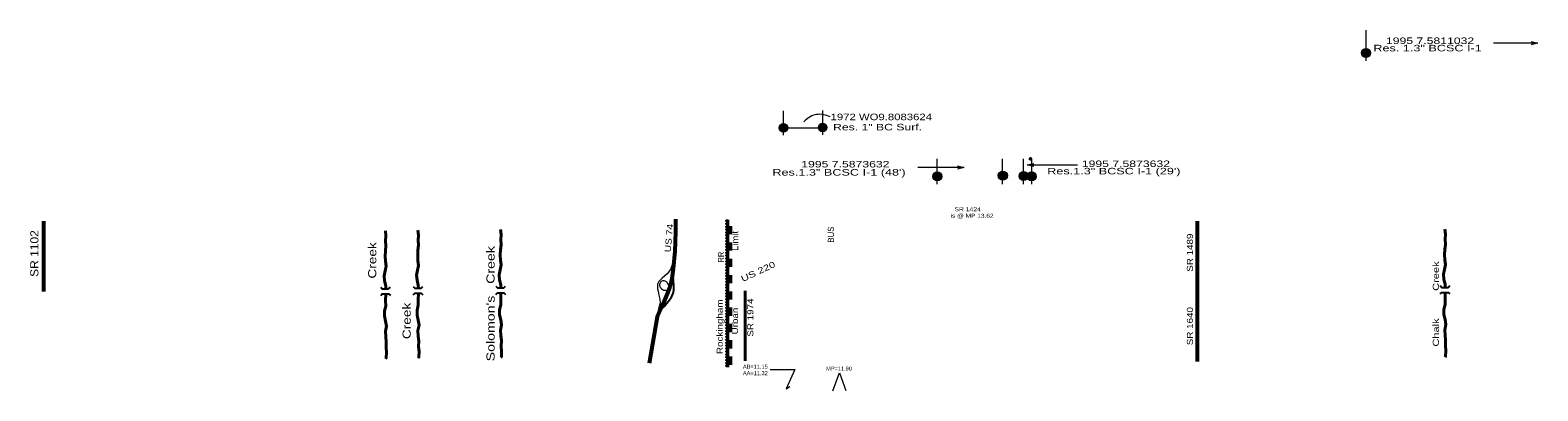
# Model space of a CAD drawing. Extents: x 2147486.2 to 2147504.8, y 2147476 to 2147480.4.
import ezdxf

# ---------------------------------------------------------------- set-up
doc = ezdxf.new("R2010")
doc.units = 0
doc.header["$LTSCALE"] = 0.03
doc.header["$PDMODE"] = 32
doc.header["$PDSIZE"] = 0.015
doc.linetypes.add('MEDIUM_DASHED', pattern=[4.5, 3, -1.5])
doc.layers.add('1', color=7, linetype='Continuous', lineweight=35)

msp = doc.modelspace()

# ---------------------------------------------------------------- hatches: boundary and pattern name
at = {"layer": '1'}
for points in [[(2147502.697, 2147480.09997, 1), (2147502.58504, 2147480.09997, 1)], [(2147495.54106, 2147479.18, 1), (2147495.43594, 2147479.18, 1)], [(2147496.02106, 2147479.185, 1), (2147495.91594, 2147479.185, 1)], [(2147497.432, 2147478.58497, 1), (2147497.32004, 2147478.58497, 1)], [(2147498.237, 2147478.59497, 1), (2147498.12504, 2147478.59497, 1)], [(2147498.492, 2147478.58997, 1), (2147498.38004, 2147478.58997, 1)], [(2147498.592, 2147478.58497, 1), (2147498.48004, 2147478.58497, 1)]]:
    msp.add_hatch(color=256, dxfattribs=at).paths.add_polyline_path(points)

# ---------------------------------------------------------------- linework, layer by layer
at = {"layer": '1', "lineweight": 13}
for p, q in [((2147502.641, 2147480.005), (2147502.641, 2147480.38)), ((2147504.751, 2147480.22), (2147504.206, 2147480.22)), ((2147495.486, 2147479.09), (2147495.486, 2147479.39)), ((2147495.971, 2147479.095), (2147495.971, 2147479.395)), ((2147495.486, 2147479.18), (2147495.976, 2147479.18)), ((2147497.376, 2147478.49), (2147497.376, 2147478.8)), ((2147498.176, 2147478.49), (2147498.176, 2147478.8)), ((2147498.436, 2147478.49), (2147498.436, 2147478.8)), ((2147498.481, 2147478.725), (2147499.096, 2147478.725)), ((2147498.536, 2147478.49), (2147498.536, 2147478.8)), ((2147497.706, 2147478.695), (2147497.136, 2147478.695))]:
    msp.add_line(p, q, dxfattribs=at)
at = {"layer": '1', "lineweight": 53}
for p, q in [((2147486.403, 2147477.173), (2147486.403, 2147478.035)), ((2147500.57, 2147476.312), (2147500.57, 2147478.034))]:
    msp.add_line(p, q, dxfattribs=at)
at = {"layer": '1'}
for p, q in [((2147494.802, 2147478.04), (2147494.802, 2147477.866)), ((2147494.802, 2147478.022), (2147494.802, 2147477.47)), ((2147494.802, 2147477.47), (2147494.802, 2147477.259)), ((2147494.802, 2147477.47), (2147494.802, 2147476.864)), ((2147494.802, 2147476.864), (2147494.802, 2147476.653)), ((2147494.802, 2147476.864), (2147494.802, 2147476.258))]:
    msp.add_line(p, q, dxfattribs=at)
at = {"layer": '1', "linetype": 'MEDIUM_DASHED', "lineweight": 40}
msp.add_line((2147494.841, 2147476.274), (2147494.841, 2147478.04), dxfattribs=at)
at = {"layer": '1', "lineweight": 40}
msp.add_line((2147495.015, 2147477.179), (2147495.015, 2147476.322), dxfattribs=at)
at = {"layer": '1', "lineweight": 13}
for points in [[(2147504.671, 2147480.24), (2147504.751, 2147480.22), (2147504.671, 2147480.2)], [(2147497.626, 2147478.715), (2147497.706, 2147478.695), (2147497.626, 2147478.675)], [(2147498.561, 2147478.705), (2147498.481, 2147478.725), (2147498.561, 2147478.745)], [(2147494.146, 2147477.599), (2147494.12, 2147477.499), (2147494.098, 2147477.442), (2147494.059, 2147477.391), (2147493.999, 2147477.337), (2147493.956, 2147477.293), (2147493.94, 2147477.264), (2147493.94, 2147477.234), (2147493.94, 2147477.207), (2147493.947, 2147477.176), (2147493.956, 2147477.127), (2147493.969, 2147477.078), (2147493.972, 2147477.029), (2147493.958, 2147476.975), (2147493.947, 2147476.941), (2147493.943, 2147476.911), (2147493.948, 2147476.884)], [(2147494.089, 2147477.231), (2147494.069, 2147477.267), (2147494.065, 2147477.276), (2147494.059, 2147477.284), (2147494.052, 2147477.291), (2147494.044, 2147477.297), (2147494.033, 2147477.301), (2147494.024, 2147477.303), (2147494.016, 2147477.303), (2147494.004, 2147477.302), (2147493.995, 2147477.298), (2147493.987, 2147477.293), (2147493.979, 2147477.286), (2147493.973, 2147477.278), (2147493.968, 2147477.268), (2147493.965, 2147477.259), (2147493.966, 2147477.249), (2147493.967, 2147477.239), (2147493.971, 2147477.229), (2147493.976, 2147477.221), (2147493.982, 2147477.213), (2147493.991, 2147477.205), (2147493.998, 2147477.199), (2147494.008, 2147477.194), (2147494.016, 2147477.19), (2147494.026, 2147477.188), (2147494.036, 2147477.187), (2147494.046, 2147477.187)], [(2147495.324, 2147476.214), (2147495.626, 2147476.214), (2147495.522, 2147475.977), (2147495.566, 2147476.008)], [(2147496.094, 2147475.953), (2147496.175, 2147476.175), (2147496.254, 2147475.956)]]:
    msp.add_lwpolyline(points, dxfattribs=at)
at = {"layer": '1', "lineweight": 53}
msp.add_lwpolyline([(2147494.162, 2147478.061), (2147494.161, 2147477.903), (2147494.152, 2147477.665), (2147494.134, 2147477.452), (2147494.115, 2147477.333), (2147494.086, 2147477.218), (2147494.061, 2147477.142), (2147494.006, 2147477.017), (2147493.938, 2147476.862), (2147493.837, 2147476.291)], dxfattribs=at)
at = {"layer": '1'}
for points in [[(2147494.802, 2147478.04), (2147494.782, 2147478.04), (2147494.802, 2147478.04), (2147494.821, 2147478.04)], [(2147494.802, 2147478.004), (2147494.782, 2147478.004), (2147494.802, 2147478.004), (2147494.822, 2147478.004)], [(2147494.802, 2147477.968), (2147494.782, 2147477.968), (2147494.802, 2147477.968), (2147494.822, 2147477.968)], [(2147494.802, 2147477.968), (2147494.782, 2147477.968), (2147494.802, 2147477.968), (2147494.822, 2147477.968)], [(2147494.802, 2147477.933), (2147494.782, 2147477.933), (2147494.802, 2147477.933), (2147494.822, 2147477.933)], [(2147494.802, 2147477.898), (2147494.782, 2147477.898), (2147494.802, 2147477.898), (2147494.822, 2147477.898)], [(2147494.802, 2147477.862), (2147494.782, 2147477.862), (2147494.802, 2147477.862), (2147494.822, 2147477.862)], [(2147494.802, 2147477.826), (2147494.782, 2147477.826), (2147494.802, 2147477.826), (2147494.822, 2147477.826)], [(2147494.802, 2147477.826), (2147494.782, 2147477.826), (2147494.802, 2147477.826), (2147494.822, 2147477.826)], [(2147494.802, 2147477.791), (2147494.782, 2147477.791), (2147494.802, 2147477.791), (2147494.822, 2147477.791)], [(2147494.802, 2147477.755), (2147494.782, 2147477.755), (2147494.802, 2147477.755), (2147494.822, 2147477.755)], [(2147494.802, 2147477.719), (2147494.782, 2147477.719), (2147494.802, 2147477.719), (2147494.822, 2147477.719)], [(2147494.802, 2147477.683), (2147494.782, 2147477.683), (2147494.802, 2147477.683), (2147494.822, 2147477.683)], [(2147494.802, 2147477.648), (2147494.782, 2147477.648), (2147494.802, 2147477.648), (2147494.822, 2147477.648)], [(2147494.802, 2147477.613), (2147494.782, 2147477.613), (2147494.802, 2147477.613), (2147494.822, 2147477.613)], [(2147494.802, 2147477.577), (2147494.782, 2147477.577), (2147494.802, 2147477.577), (2147494.822, 2147477.577)], [(2147494.802, 2147477.541), (2147494.782, 2147477.541), (2147494.802, 2147477.541), (2147494.822, 2147477.541)], [(2147494.802, 2147477.506), (2147494.782, 2147477.506), (2147494.802, 2147477.506), (2147494.822, 2147477.506)], [(2147494.802, 2147477.47), (2147494.782, 2147477.47), (2147494.802, 2147477.47), (2147494.822, 2147477.47)], [(2147494.802, 2147477.47), (2147494.782, 2147477.47), (2147494.802, 2147477.47), (2147494.822, 2147477.47)], [(2147494.802, 2147477.434), (2147494.782, 2147477.434), (2147494.802, 2147477.434), (2147494.822, 2147477.434)], [(2147494.802, 2147477.398), (2147494.782, 2147477.398), (2147494.802, 2147477.398), (2147494.822, 2147477.398)], [(2147494.802, 2147477.363), (2147494.782, 2147477.363), (2147494.802, 2147477.363), (2147494.822, 2147477.363)], [(2147494.802, 2147477.363), (2147494.782, 2147477.363), (2147494.802, 2147477.363), (2147494.822, 2147477.363)], [(2147494.802, 2147477.328), (2147494.782, 2147477.328), (2147494.802, 2147477.328), (2147494.822, 2147477.328)], [(2147494.802, 2147477.292), (2147494.782, 2147477.292), (2147494.802, 2147477.292), (2147494.822, 2147477.292)], [(2147494.802, 2147477.256), (2147494.782, 2147477.256), (2147494.802, 2147477.256), (2147494.822, 2147477.256)], [(2147494.802, 2147477.221), (2147494.782, 2147477.221), (2147494.802, 2147477.221), (2147494.822, 2147477.221)], [(2147494.802, 2147477.221), (2147494.782, 2147477.221), (2147494.802, 2147477.221), (2147494.822, 2147477.221)], [(2147494.802, 2147477.185), (2147494.782, 2147477.185), (2147494.802, 2147477.185), (2147494.822, 2147477.185)], [(2147494.802, 2147477.149), (2147494.782, 2147477.149), (2147494.802, 2147477.149), (2147494.822, 2147477.149)], [(2147494.802, 2147477.113), (2147494.782, 2147477.113), (2147494.802, 2147477.113), (2147494.822, 2147477.113)], [(2147494.802, 2147477.078), (2147494.782, 2147477.078), (2147494.802, 2147477.078), (2147494.822, 2147477.078)], [(2147494.802, 2147477.043), (2147494.782, 2147477.043), (2147494.802, 2147477.043), (2147494.822, 2147477.043)], [(2147494.802, 2147477.007), (2147494.782, 2147477.007), (2147494.802, 2147477.007), (2147494.822, 2147477.007)], [(2147494.802, 2147476.971), (2147494.782, 2147476.971), (2147494.802, 2147476.971), (2147494.822, 2147476.971)], [(2147494.802, 2147476.936), (2147494.782, 2147476.936), (2147494.802, 2147476.936), (2147494.822, 2147476.936)], [(2147494.802, 2147476.9), (2147494.782, 2147476.9), (2147494.802, 2147476.9), (2147494.822, 2147476.9)], [(2147494.802, 2147476.9), (2147494.782, 2147476.9), (2147494.802, 2147476.9), (2147494.822, 2147476.9)], [(2147494.802, 2147476.864), (2147494.782, 2147476.864), (2147494.802, 2147476.864), (2147494.822, 2147476.864)], [(2147494.802, 2147476.864), (2147494.782, 2147476.864), (2147494.802, 2147476.864), (2147494.822, 2147476.864)], [(2147494.802, 2147476.864), (2147494.782, 2147476.864), (2147494.802, 2147476.864), (2147494.822, 2147476.864)], [(2147494.802, 2147476.828), (2147494.782, 2147476.828), (2147494.802, 2147476.828), (2147494.822, 2147476.828)], [(2147494.802, 2147476.793), (2147494.782, 2147476.793), (2147494.802, 2147476.793), (2147494.822, 2147476.793)], [(2147494.802, 2147476.758), (2147494.782, 2147476.758), (2147494.802, 2147476.758), (2147494.822, 2147476.758)], [(2147494.802, 2147476.758), (2147494.782, 2147476.758), (2147494.802, 2147476.758), (2147494.822, 2147476.758)], [(2147494.802, 2147476.722), (2147494.782, 2147476.722), (2147494.802, 2147476.722), (2147494.822, 2147476.722)], [(2147494.802, 2147476.686), (2147494.782, 2147476.686), (2147494.802, 2147476.686), (2147494.822, 2147476.686)], [(2147494.802, 2147476.651), (2147494.782, 2147476.651), (2147494.802, 2147476.651), (2147494.822, 2147476.651)], [(2147494.802, 2147476.615), (2147494.782, 2147476.615), (2147494.802, 2147476.615), (2147494.822, 2147476.615)], [(2147494.802, 2147476.615), (2147494.782, 2147476.615), (2147494.802, 2147476.615), (2147494.822, 2147476.615)], [(2147494.802, 2147476.579), (2147494.782, 2147476.579), (2147494.802, 2147476.579), (2147494.822, 2147476.579)], [(2147494.802, 2147476.543), (2147494.782, 2147476.543), (2147494.802, 2147476.543), (2147494.822, 2147476.543)], [(2147494.802, 2147476.508), (2147494.782, 2147476.508), (2147494.802, 2147476.508), (2147494.822, 2147476.508)], [(2147494.802, 2147476.473), (2147494.782, 2147476.473), (2147494.802, 2147476.473), (2147494.822, 2147476.473)], [(2147494.802, 2147476.437), (2147494.782, 2147476.437), (2147494.802, 2147476.437), (2147494.822, 2147476.437)], [(2147494.802, 2147476.401), (2147494.782, 2147476.401), (2147494.802, 2147476.401), (2147494.822, 2147476.401)], [(2147494.802, 2147476.366), (2147494.782, 2147476.366), (2147494.802, 2147476.366), (2147494.822, 2147476.366)], [(2147494.802, 2147476.33), (2147494.782, 2147476.33), (2147494.802, 2147476.33), (2147494.822, 2147476.33)], [(2147494.802, 2147476.294), (2147494.782, 2147476.294), (2147494.802, 2147476.294), (2147494.822, 2147476.294)], [(2147494.802, 2147476.258), (2147494.782, 2147476.258), (2147494.802, 2147476.258), (2147494.822, 2147476.258)]]:
    msp.add_lwpolyline(points, dxfattribs=at)
at = {"layer": '1', "lineweight": 40}
for points in [[(2147490.599, 2147477.918), (2147490.606, 2147477.856), (2147490.602, 2147477.794), (2147490.606, 2147477.732), (2147490.599, 2147477.67), (2147490.597, 2147477.608), (2147490.599, 2147477.544), (2147490.608, 2147477.484), (2147490.595, 2147477.424), (2147490.582, 2147477.364), (2147490.588, 2147477.302), (2147490.604, 2147477.242), (2147490.605, 2147477.203)], [(2147490.998, 2147477.927), (2147491.005, 2147477.865), (2147491.001, 2147477.803), (2147491.005, 2147477.741), (2147490.998, 2147477.679), (2147490.996, 2147477.617), (2147490.998, 2147477.553), (2147491.007, 2147477.493), (2147490.994, 2147477.433), (2147490.981, 2147477.373), (2147490.987, 2147477.311), (2147491.003, 2147477.251), (2147491.004, 2147477.212)], [(2147492.012, 2147477.932), (2147492.019, 2147477.87), (2147492.015, 2147477.808), (2147492.019, 2147477.746), (2147492.012, 2147477.684), (2147492.01, 2147477.622), (2147492.012, 2147477.558), (2147492.021, 2147477.498), (2147492.008, 2147477.438), (2147491.995, 2147477.378), (2147492.001, 2147477.316), (2147492.017, 2147477.256), (2147492.018, 2147477.217)], [(2147503.608, 2147477.937), (2147503.615, 2147477.875), (2147503.611, 2147477.813), (2147503.615, 2147477.751), (2147503.608, 2147477.689), (2147503.606, 2147477.627), (2147503.608, 2147477.563), (2147503.617, 2147477.503), (2147503.604, 2147477.443), (2147503.591, 2147477.383), (2147503.597, 2147477.321), (2147503.613, 2147477.261), (2147503.614, 2147477.222)], [(2147490.605, 2147477.143), (2147490.602, 2147477.056), (2147490.604, 2147476.994), (2147490.588, 2147476.934), (2147490.588, 2147476.872), (2147490.602, 2147476.81), (2147490.613, 2147476.748), (2147490.599, 2147476.684), (2147490.604, 2147476.617), (2147490.61, 2147476.555), (2147490.608, 2147476.489), (2147490.613, 2147476.425), (2147490.61, 2147476.357), (2147490.602, 2147476.347)], [(2147491.004, 2147477.152), (2147491.001, 2147477.065), (2147491.003, 2147477.003), (2147490.987, 2147476.943), (2147490.987, 2147476.881), (2147491.001, 2147476.819), (2147491.012, 2147476.757), (2147490.998, 2147476.693), (2147491.003, 2147476.626), (2147491.009, 2147476.564), (2147491.007, 2147476.498), (2147491.012, 2147476.434), (2147491.009, 2147476.366), (2147491.001, 2147476.356)], [(2147492.018, 2147477.157), (2147492.015, 2147477.07), (2147492.017, 2147477.008), (2147492.001, 2147476.948), (2147492.001, 2147476.886), (2147492.015, 2147476.824), (2147492.026, 2147476.762), (2147492.012, 2147476.698), (2147492.017, 2147476.631), (2147492.023, 2147476.569), (2147492.021, 2147476.503), (2147492.026, 2147476.439), (2147492.023, 2147476.371), (2147492.015, 2147476.361)], [(2147503.614, 2147477.162), (2147503.611, 2147477.075), (2147503.613, 2147477.013), (2147503.597, 2147476.953), (2147503.597, 2147476.891), (2147503.611, 2147476.829), (2147503.622, 2147476.767), (2147503.608, 2147476.703), (2147503.613, 2147476.636), (2147503.619, 2147476.574), (2147503.617, 2147476.508), (2147503.622, 2147476.444), (2147503.619, 2147476.376), (2147503.611, 2147476.366)]]:
    msp.add_lwpolyline(points, dxfattribs=at)
at = {"layer": '1', "lineweight": 25}
for points in [[(2147493.966, 2147476.925), (2147494.023, 2147476.988), (2147494.071, 2147477.048), (2147494.111, 2147477.103), (2147494.138, 2147477.158), (2147494.142, 2147477.198), (2147494.14, 2147477.245), (2147494.128, 2147477.418)], [(2147490.94, 2147477.234), (2147490.96, 2147477.212), (2147491.038, 2147477.212), (2147491.06, 2147477.234)], [(2147491.954, 2147477.239), (2147491.974, 2147477.217), (2147492.052, 2147477.217), (2147492.074, 2147477.239)], [(2147503.55, 2147477.244), (2147503.57, 2147477.222), (2147503.648, 2147477.222), (2147503.67, 2147477.244)], [(2147490.541, 2147477.225), (2147490.561, 2147477.203), (2147490.639, 2147477.203), (2147490.661, 2147477.225)], [(2147490.541, 2147477.123), (2147490.561, 2147477.143), (2147490.639, 2147477.143), (2147490.661, 2147477.123)], [(2147490.94, 2147477.132), (2147490.96, 2147477.152), (2147491.038, 2147477.152), (2147491.06, 2147477.132)], [(2147491.954, 2147477.137), (2147491.974, 2147477.157), (2147492.052, 2147477.157), (2147492.074, 2147477.137)], [(2147503.55, 2147477.142), (2147503.57, 2147477.162), (2147503.648, 2147477.162), (2147503.67, 2147477.142)]]:
    msp.add_lwpolyline(points, dxfattribs=at)
at = {"layer": '1', "lineweight": 13}
for centre, radius in [((2147502.64102, 2147480.09997), 0.05598), ((2147495.4885, 2147479.18), 0.05256), ((2147495.9685, 2147479.185), 0.05256), ((2147497.37602, 2147478.58497), 0.05598), ((2147498.18102, 2147478.59497), 0.05598), ((2147498.43602, 2147478.58997), 0.05598), ((2147498.53602, 2147478.58497), 0.05598)]:
    msp.add_circle(centre, radius, dxfattribs=at)
msp.add_open_spline([(2147496.061, 2147479.315), (2147496.006, 2147479.34), (2147495.891, 2147479.365), (2147495.791, 2147479.31), (2147495.736, 2147479.255)], degree=3, dxfattribs=at)
at = {"layer": '1'}
msp.add_point((2147498.521, 2147478.8), dxfattribs=at)

# ---------------------------------------------------------------- texts
for s, height, width, p in [('Res. 1.3" BCSC I-1', 0.08001, 1.45, (2147502.731, 2147480.12)), ('1995 7.5811032', 0.08001, 1.4, (2147502.886, 2147480.21)), ('1972 WO9.8083624', 0.08001, 1.3, (2147496.066, 2147479.275)), ('Res. 1" BC Surf.', 0.08001, 1.4, (2147496.096, 2147479.15)), ('1995 7.5873632', 0.08001, 1.4, (2147495.706, 2147478.695)), ('1995 7.5873632', 0.08001, 1.4, (2147499.151, 2147478.7)), ('Res.1.3" BCSC I-1 (48\')', 0.08001, 1.45, (2147495.351, 2147478.595)), ('Res.1.3" BCSC I-1 (29\')', 0.08001, 1.45, (2147498.726, 2147478.61)), ('  SR 1424 ', 0.05, 1.25, (2147497.54, 2147478.157)), ('is @ MP 13.62', 0.05, 1.2, (2147497.54, 2147478.077))]:
    msp.add_text(s, height=height, dxfattribs=dict(at, width=width)).set_placement(p)
for s, height, rotation, width, p in [('US 74', 0.075, 85.17, 1.25, (2147494.103, 2147477.651)), ('SR 1102', 0.1, 90, 1.1, (2147486.338, 2147477.352)), ('Limit', 0.075, 90, 1.15, (2147494.931, 2147477.671)), ('BUS', 0.075, 90, 0.95, (2147496.107, 2147477.773)), ('SR 1489', 0.075, 90, 1.2, (2147500.516, 2147477.415)), ('Creek', 0.1, 90, 1.25, (2147490.487, 2147477.331)), ("Solomon's   Creek", 0.1, 90, 1.3, (2147491.94, 2147476.315)), ('RR', 0.075, 90, 0.85, (2147494.757, 2147477.527)), ('US 220', 0.07499, 25.004, 1.35, (2147494.987, 2147477.288)), ('Chalk         Creek', 0.075, 90, 1.35, (2147503.536, 2147476.496)), ('Rockingham', 0.075, 90, 1.2, (2147494.742, 2147476.405)), ('SR 1974', 0.075, 90, 1.2, (2147495.118, 2147476.618)), ('Creek', 0.1, 90, 1.25, (2147490.91, 2147476.588)), ('Urban', 0.075, 90, 1.2, (2147494.929, 2147476.646)), ('SR 1640', 0.075, 90, 1.2, (2147500.516, 2147476.513))]:
    msp.add_text(s, height=height, rotation=rotation, dxfattribs=dict(at, width=width)).set_placement(p)
for s, p in [('AB=11.15', (2147494.989, 2147476.225)), ('AA=11.32', (2147494.989, 2147476.145)), ('MP=11.90', (2147496.011, 2147476.201))]:
    msp.add_text(s, height=0.05, dxfattribs=at).set_placement(p)

doc.saveas('drawing.dxf')
